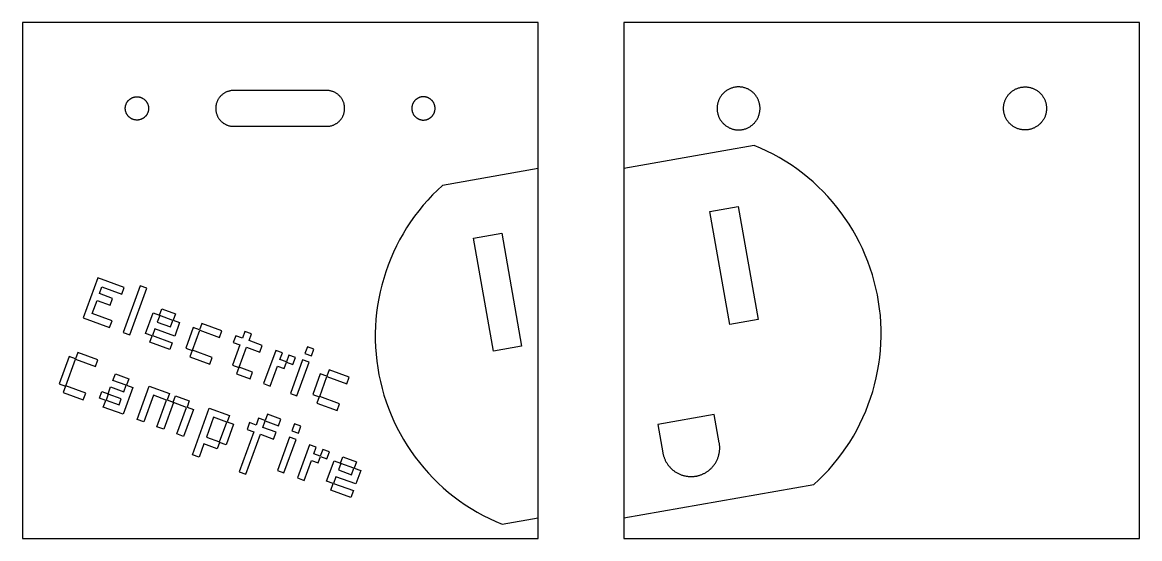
# Model space of a CAD drawing. Header units: inches. Extents: x 1233.8 to 1314.8, y -230 to -212.
# Drawn here: x 1275.76 to 1314.76, y -229.98 to -211.98 of the extents above; entities that cross this region are included whole.
import ezdxf

# ---------------------------------------------------------------- set-up
doc = ezdxf.new("R2010")
doc.units = ezdxf.units.IN
doc.header["$LTSCALE"] = 0.03937
doc.header["$MEASUREMENT"] = 0
for name, color, linetype, true_color in [('Make2D$visible$lines$3D$Graphics', 7, 'Continuous', 0x000000), ('Make2D$visible$lines$3D$Plug faces', 7, 'Continuous', 0x000000), ('Make2D$visible$lines$3D$Seats$Layer 07', 7, 'Continuous', 0xebb0ae), ('Make2D$visible$lines$3D$Seats$Layer 08', 7, 'Continuous', 0xcc435b)]:
    doc.layers.add(name, color=color, linetype=linetype, true_color=true_color)

msp = doc.modelspace()

# ---------------------------------------------------------------- linework, layer by layer
at = {"layer": 'Make2D$visible$lines$3D$Graphics', "color": 254, "true_color": 0xe6e6e6}
for points in [[(1301.3, -216.269), (1300.245, -216.456)], [(1303.384, -228.087), (1303.562, -227.922), (1303.734, -227.751), (1303.901, -227.573), (1304.061, -227.391), (1304.214, -227.203), (1304.361, -227.009), (1304.502, -226.811), (1304.635, -226.608), (1304.762, -226.401), (1304.881, -226.189), (1304.993, -225.973), (1305.097, -225.754), (1305.194, -225.531), (1305.283, -225.305), (1305.365, -225.076), (1305.438, -224.845), (1305.503, -224.611), (1305.561, -224.375), (1305.61, -224.137), (1305.651, -223.897), (1305.683, -223.656), (1305.708, -223.415), (1305.724, -223.172), (1305.731, -222.929), (1305.731, -222.687), (1305.722, -222.444), (1305.705, -222.201), (1305.679, -221.96), (1305.645, -221.719), (1305.603, -221.48), (1305.552, -221.242), (1305.494, -221.007), (1305.427, -220.773), (1305.353, -220.542), (1305.27, -220.313), (1305.18, -220.088), (1305.082, -219.865), (1304.976, -219.647), (1304.863, -219.432), (1304.743, -219.221), (1304.615, -219.014), (1304.481, -218.812), (1304.339, -218.614), (1304.191, -218.422), (1304.037, -218.234), (1303.876, -218.052), (1303.708, -217.876), (1303.535, -217.706), (1303.356, -217.541), (1303.172, -217.383), (1302.982, -217.231), (1302.787, -217.086), (1302.587, -216.948), (1302.383, -216.817), (1302.174, -216.693), (1301.961, -216.576), (1301.745, -216.466), (1301.524, -216.364), (1301.3, -216.269)], [(1300.245, -216.456), (1296.756, -217.071)], [(1293.756, -217.071), (1290.422, -217.659)], [(1290.422, -217.659), (1290.244, -217.824), (1290.072, -217.995), (1289.905, -218.172), (1289.745, -218.355), (1289.592, -218.543), (1289.444, -218.737), (1289.304, -218.935), (1289.17, -219.138), (1289.044, -219.345), (1288.925, -219.557), (1288.813, -219.773), (1288.708, -219.992), (1288.612, -220.215), (1288.523, -220.441), (1288.441, -220.67), (1288.368, -220.901), (1288.303, -221.135), (1288.245, -221.371), (1288.196, -221.609), (1288.155, -221.849), (1288.123, -222.089), (1288.098, -222.331), (1288.082, -222.574), (1288.074, -222.816), (1288.075, -223.059), (1288.084, -223.302), (1288.101, -223.544), (1288.127, -223.786), (1288.161, -224.027), (1288.203, -224.266), (1288.254, -224.503), (1288.312, -224.739), (1288.379, -224.973), (1288.453, -225.204), (1288.536, -225.433), (1288.626, -225.658), (1288.724, -225.88), (1288.83, -226.099), (1288.943, -226.314), (1289.063, -226.525), (1289.19, -226.732), (1289.325, -226.934), (1289.467, -227.132), (1289.615, -227.324), (1289.769, -227.512), (1289.93, -227.694), (1290.098, -227.87), (1290.271, -228.04), (1290.45, -228.205), (1290.634, -228.363), (1290.824, -228.514), (1291.019, -228.659), (1291.218, -228.798), (1291.423, -228.929), (1291.632, -229.053), (1291.845, -229.17), (1292.061, -229.28), (1292.282, -229.382), (1292.506, -229.476)], [(1299.755, -218.573), (1300.74, -218.399)], [(1300.74, -218.399), (1301.434, -222.338)], [(1300.45, -222.512), (1299.755, -218.573)], [(1291.503, -219.499), (1292.487, -219.325)], [(1292.197, -223.438), (1291.503, -219.499)], [(1292.487, -219.325), (1293.182, -223.265)], [(1278.385, -220.881), (1277.875, -222.28)], [(1279.309, -221.218), (1278.385, -220.881)], [(1278.449, -221.435), (1278.534, -221.202)], [(1278.908, -221.602), (1278.449, -221.435)], [(1278.534, -221.202), (1279.224, -221.453)], [(1279.224, -221.453), (1279.309, -221.218)], [(1279.87, -221.159), (1279.276, -222.789)], [(1279.502, -222.872), (1280.096, -221.241)], [(1280.096, -221.241), (1279.87, -221.159)], [(1278.195, -222.131), (1278.363, -221.67)], [(1278.363, -221.67), (1278.823, -221.837)], [(1278.823, -221.837), (1278.908, -221.602)], [(1277.875, -222.28), (1278.8, -222.617)], [(1278.885, -222.382), (1278.195, -222.131)], [(1280.058, -222.821), (1280.318, -222.106)], [(1280.318, -222.106), (1280.542, -222.188)], [(1280.549, -222.202), (1280.467, -222.427)], [(1280.542, -222.188), (1280.623, -221.964)], [(1281.006, -222.369), (1280.549, -222.202)], [(1280.623, -221.964), (1281.102, -222.138)], [(1281.102, -222.138), (1281.02, -222.362)], [(1278.8, -222.617), (1278.885, -222.382)], [(1280.381, -222.662), (1280.296, -222.895)], [(1281.073, -222.914), (1280.381, -222.662)], [(1280.467, -222.427), (1280.924, -222.593)], [(1280.924, -222.593), (1281.006, -222.369)], [(1281.02, -222.362), (1281.244, -222.443)], [(1281.244, -222.443), (1281.073, -222.914)], [(1281.718, -222.616), (1281.458, -223.33)], [(1281.942, -222.698), (1281.718, -222.616)], [(1282.024, -222.473), (1281.942, -222.698)], [(1282.724, -222.728), (1282.024, -222.473)], [(1301.434, -222.338), (1300.45, -222.512)], [(1279.276, -222.789), (1279.502, -222.872)], [(1280.282, -222.902), (1280.058, -222.821)], [(1280.2, -223.127), (1280.282, -222.902)], [(1280.296, -222.895), (1280.988, -223.147)], [(1281.697, -223.405), (1281.949, -222.712)], [(1281.949, -222.712), (1282.639, -222.963)], [(1282.639, -222.963), (1282.724, -222.728)], [(1283.205, -222.901), (1283.119, -223.135)], [(1283.435, -222.985), (1283.205, -222.901)], [(1283.52, -222.751), (1283.435, -222.985)], [(1283.753, -222.836), (1283.52, -222.751)], [(1283.668, -223.069), (1283.753, -222.836)], [(1284.129, -223.237), (1283.668, -223.069)], [(1280.902, -223.382), (1280.2, -223.127)], [(1280.988, -223.147), (1280.902, -223.382)], [(1281.458, -223.33), (1281.682, -223.412)], [(1281.682, -223.412), (1281.601, -223.636)], [(1282.387, -223.656), (1281.697, -223.405)], [(1283.35, -223.219), (1283.093, -223.925)], [(1283.119, -223.135), (1283.35, -223.219)], [(1283.329, -224), (1283.582, -223.304)], [(1283.582, -223.304), (1284.044, -223.472)], [(1284.044, -223.472), (1284.129, -223.237)], [(1284.599, -223.415), (1284.178, -224.573)], [(1284.832, -223.5), (1284.599, -223.415)], [(1285.706, -223.288), (1285.621, -223.523)], [(1285.932, -223.371), (1285.706, -223.288)], [(1285.847, -223.605), (1285.932, -223.371)], [(1293.182, -223.265), (1292.197, -223.438)], [(1277.385, -223.627), (1277.039, -224.578)], [(1277.278, -224.653), (1277.616, -223.723)], [(1277.609, -223.708), (1277.385, -223.627)], [(1277.691, -223.484), (1277.609, -223.708)], [(1277.616, -223.723), (1278.306, -223.974)], [(1278.392, -223.739), (1277.691, -223.484)], [(1278.306, -223.974), (1278.392, -223.739)], [(1281.601, -223.636), (1282.301, -223.891)], [(1282.301, -223.891), (1282.387, -223.656)], [(1284.748, -223.73), (1284.832, -223.5)], [(1284.973, -223.812), (1284.748, -223.73)], [(1284.898, -224.05), (1284.979, -223.826)], [(1285.057, -223.581), (1284.973, -223.812)], [(1284.979, -223.826), (1285.202, -223.907)], [(1285.289, -223.666), (1285.057, -223.581)], [(1285.54, -223.746), (1285.114, -224.914)], [(1285.202, -223.907), (1285.289, -223.666)], [(1285.341, -224.996), (1285.766, -223.828)], [(1285.766, -223.828), (1285.54, -223.746)], [(1285.621, -223.523), (1285.847, -223.605)], [(1278.919, -224.462), (1279.003, -224.23)], [(1279.003, -224.23), (1279.474, -224.401)], [(1283.093, -223.925), (1283.317, -224.007)], [(1283.317, -224.007), (1283.236, -224.231)], [(1283.236, -224.231), (1283.705, -224.402)], [(1283.791, -224.167), (1283.329, -224)], [(1283.705, -224.402), (1283.791, -224.167)], [(1284.41, -224.658), (1284.663, -223.965)], [(1284.663, -223.965), (1284.898, -224.05)], [(1286.156, -224.231), (1285.896, -224.946)], [(1286.38, -224.313), (1286.156, -224.231)], [(1286.462, -224.089), (1286.38, -224.313)], [(1287.162, -224.344), (1286.462, -224.089)], [(1277.039, -224.578), (1277.263, -224.659)], [(1279.379, -224.63), (1278.919, -224.462)], [(1279.297, -224.856), (1279.379, -224.63)], [(1279.474, -224.401), (1279.394, -224.623)], [(1279.394, -224.623), (1279.616, -224.704)], [(1284.178, -224.573), (1284.41, -224.658)], [(1286.134, -225.021), (1286.387, -224.327)], [(1286.387, -224.327), (1287.077, -224.578)], [(1287.077, -224.578), (1287.162, -224.344)], [(1277.263, -224.659), (1277.182, -224.884)], [(1277.182, -224.884), (1277.882, -225.139)], [(1277.968, -224.904), (1277.278, -224.653)], [(1277.882, -225.139), (1277.968, -224.904)], [(1278.443, -225.077), (1278.528, -224.845)], [(1278.528, -224.845), (1278.75, -224.926)], [(1278.757, -224.94), (1278.68, -225.152)], [(1278.75, -224.926), (1278.836, -224.689)], [(1279.207, -225.104), (1278.757, -224.94)], [(1278.836, -224.689), (1279.297, -224.856)], [(1279.616, -224.704), (1279.275, -225.641)], [(1279.759, -225.821), (1280.182, -224.659)], [(1280.331, -224.979), (1279.994, -225.906)], [(1280.182, -224.659), (1280.888, -224.916)], [(1280.792, -225.147), (1280.331, -224.979)], [(1280.888, -224.916), (1280.806, -225.14)], [(1281.02, -225.218), (1281.102, -224.994)], [(1281.102, -224.994), (1281.584, -225.169)], [(1285.114, -224.914), (1285.341, -224.996)], [(1285.896, -224.946), (1286.12, -225.027)], [(1286.12, -225.027), (1286.038, -225.251)], [(1286.824, -225.272), (1286.134, -225.021)], [(1278.665, -225.158), (1278.443, -225.077)], [(1278.581, -225.389), (1278.665, -225.158)], [(1279.275, -225.641), (1278.581, -225.389)], [(1278.68, -225.152), (1279.13, -225.316)], [(1279.13, -225.316), (1279.207, -225.104)], [(1280.455, -226.074), (1280.792, -225.147)], [(1281.027, -225.232), (1280.689, -226.159)], [(1280.806, -225.14), (1281.02, -225.218)], [(1281.488, -225.4), (1281.027, -225.232)], [(1281.151, -226.327), (1281.488, -225.4)], [(1281.584, -225.169), (1281.503, -225.393)], [(1281.503, -225.393), (1281.727, -225.475)], [(1286.038, -225.251), (1286.739, -225.506)], [(1286.739, -225.506), (1286.824, -225.272)], [(1281.727, -225.475), (1281.385, -226.413)], [(1281.691, -227.049), (1282.282, -225.423)], [(1282.432, -225.743), (1282.179, -226.439)], [(1282.282, -225.423), (1282.985, -225.679)], [(1282.889, -225.91), (1282.432, -225.743)], [(1282.985, -225.679), (1282.903, -225.903)], [(1284.004, -225.779), (1283.918, -226.016)], [(1284.229, -225.86), (1284.004, -225.779)], [(1284.31, -225.636), (1284.229, -225.86)], [(1284.78, -225.807), (1284.31, -225.636)], [(1284.694, -226.042), (1284.78, -225.807)], [(1297.939, -226.001), (1298.113, -226.986), (1298.117, -227.008), (1298.121, -227.03), (1298.127, -227.052), (1298.132, -227.074), (1298.139, -227.096), (1298.145, -227.118), (1298.153, -227.14), (1298.161, -227.162), (1298.169, -227.184), (1298.178, -227.206), (1298.188, -227.228), (1298.199, -227.25), (1298.209, -227.272), (1298.221, -227.293), (1298.233, -227.315), (1298.246, -227.336), (1298.259, -227.357), (1298.273, -227.378), (1298.287, -227.398), (1298.302, -227.419), (1298.318, -227.439), (1298.334, -227.458), (1298.351, -227.478), (1298.368, -227.496), (1298.386, -227.515), (1298.404, -227.533), (1298.423, -227.551), (1298.442, -227.568), (1298.462, -227.584), (1298.482, -227.601), (1298.503, -227.616), (1298.524, -227.631), (1298.545, -227.646), (1298.567, -227.66), (1298.589, -227.673), (1298.612, -227.686), (1298.634, -227.698), (1298.657, -227.71), (1298.681, -227.721), (1298.704, -227.731), (1298.728, -227.741), (1298.751, -227.75), (1298.775, -227.759), (1298.799, -227.767), (1298.824, -227.774), (1298.848, -227.78), (1298.872, -227.786), (1298.896, -227.792), (1298.921, -227.796), (1298.945, -227.8), (1298.969, -227.804), (1298.993, -227.807), (1299.018, -227.809), (1299.042, -227.811), (1299.065, -227.812), (1299.089, -227.812), (1299.113, -227.812), (1299.136, -227.811), (1299.159, -227.81), (1299.182, -227.809), (1299.205, -227.806), (1299.227, -227.804), (1299.249, -227.801), (1299.271, -227.797), (1299.293, -227.793), (1299.315, -227.788), (1299.337, -227.783), (1299.359, -227.777), (1299.381, -227.771), (1299.403, -227.764), (1299.425, -227.757), (1299.447, -227.749), (1299.47, -227.74), (1299.492, -227.731), (1299.514, -227.721), (1299.535, -227.711), (1299.557, -227.7), (1299.579, -227.689), (1299.6, -227.677), (1299.621, -227.664), (1299.643, -227.651), (1299.663, -227.637), (1299.684, -227.622), (1299.704, -227.607), (1299.724, -227.592), (1299.744, -227.575), (1299.763, -227.559), (1299.782, -227.541), (1299.8, -227.524), (1299.818, -227.505), (1299.836, -227.487), (1299.853, -227.467), (1299.87, -227.448), (1299.886, -227.427), (1299.902, -227.407), (1299.917, -227.386), (1299.931, -227.364), (1299.945, -227.343), (1299.959, -227.32), (1299.972, -227.298), (1299.984, -227.275), (1299.995, -227.252), (1300.006, -227.229), (1300.017, -227.206), (1300.027, -227.182), (1300.036, -227.158), (1300.044, -227.134), (1300.052, -227.11), (1300.059, -227.086), (1300.066, -227.062), (1300.072, -227.038), (1300.077, -227.013), (1300.082, -226.989), (1300.086, -226.965), (1300.089, -226.94), (1300.092, -226.916), (1300.094, -226.892), (1300.096, -226.868), (1300.097, -226.844), (1300.097, -226.821), (1300.097, -226.797), (1300.097, -226.774), (1300.096, -226.751), (1300.094, -226.728), (1300.092, -226.705), (1300.089, -226.683), (1300.086, -226.66), (1300.082, -226.639), (1299.909, -225.654)], [(1299.909, -225.654), (1297.939, -226.001)], [(1279.994, -225.906), (1279.759, -225.821)], [(1280.689, -226.159), (1280.455, -226.074)], [(1282.635, -226.605), (1282.889, -225.91)], [(1283.127, -225.985), (1282.866, -226.701)], [(1282.903, -225.903), (1283.127, -225.985)], [(1283.687, -225.932), (1283.602, -226.167)], [(1283.602, -226.167), (1283.833, -226.251)], [(1283.918, -226.016), (1283.687, -225.932)], [(1284.15, -226.101), (1284.233, -225.874)], [(1284.612, -226.269), (1284.15, -226.101)], [(1284.233, -225.874), (1284.694, -226.042)], [(1285.252, -225.979), (1285.167, -226.213)], [(1285.478, -226.061), (1285.252, -225.979)], [(1285.393, -226.296), (1285.478, -226.061)], [(1281.385, -226.413), (1281.151, -226.327)], [(1282.179, -226.439), (1282.635, -226.605)], [(1283.833, -226.251), (1283.325, -227.644)], [(1283.558, -227.729), (1284.065, -226.335)], [(1284.065, -226.335), (1284.526, -226.503)], [(1284.526, -226.503), (1284.612, -226.269)], [(1285.086, -226.436), (1284.66, -227.605)], [(1284.887, -227.687), (1285.312, -226.518)], [(1285.312, -226.518), (1285.086, -226.436)], [(1285.167, -226.213), (1285.393, -226.296)], [(1282.093, -226.674), (1281.925, -227.134)], [(1282.561, -226.844), (1282.093, -226.674)], [(1282.642, -226.62), (1282.561, -226.844)], [(1282.866, -226.701), (1282.642, -226.62)], [(1285.782, -226.701), (1285.361, -227.859)], [(1286.015, -226.786), (1285.782, -226.701)], [(1285.931, -227.016), (1286.015, -226.786)], [(1286.24, -226.868), (1286.156, -227.098)], [(1286.472, -226.952), (1286.24, -226.868)], [(1286.384, -227.193), (1286.472, -226.952)], [(1281.925, -227.134), (1281.691, -227.049)], [(1285.593, -227.944), (1285.845, -227.251)], [(1285.845, -227.251), (1286.081, -227.337)], [(1286.156, -227.098), (1285.931, -227.016)], [(1286.081, -227.337), (1286.162, -227.112)], [(1286.162, -227.112), (1286.384, -227.193)], [(1286.378, -227.977), (1286.639, -227.263)], [(1286.639, -227.263), (1286.863, -227.344)], [(1286.869, -227.359), (1286.788, -227.583)], [(1286.863, -227.344), (1286.944, -227.12)], [(1287.326, -227.525), (1286.869, -227.359)], [(1286.944, -227.12), (1287.422, -227.294)], [(1287.422, -227.294), (1287.341, -227.518)], [(1283.325, -227.644), (1283.558, -227.729)], [(1284.66, -227.605), (1284.887, -227.687)], [(1286.788, -227.583), (1287.245, -227.75)], [(1287.245, -227.75), (1287.326, -227.525)], [(1287.341, -227.518), (1287.565, -227.6)], [(1287.565, -227.6), (1287.394, -228.07)], [(1285.361, -227.859), (1285.593, -227.944)], [(1286.603, -228.059), (1286.378, -227.977)], [(1286.521, -228.283), (1286.603, -228.059)], [(1286.702, -227.818), (1286.617, -228.052)], [(1286.617, -228.052), (1287.309, -228.303)], [(1287.394, -228.07), (1286.702, -227.818)], [(1296.756, -229.256), (1303.384, -228.087)], [(1287.223, -228.538), (1286.521, -228.283)], [(1287.309, -228.303), (1287.223, -228.538)], [(1292.506, -229.476), (1293.756, -229.256)]]:
    msp.add_lwpolyline(points, dxfattribs=at)
at = {"layer": 'Make2D$visible$lines$3D$Plug faces', "color": 254, "true_color": 0xe6e6e6}
for points in [[(1300.006, -214.976), (1300.006, -215.002), (1300.007, -215.028), (1300.01, -215.054), (1300.013, -215.08), (1300.017, -215.106), (1300.022, -215.131), (1300.028, -215.157), (1300.034, -215.182), (1300.042, -215.207), (1300.05, -215.232), (1300.06, -215.256), (1300.07, -215.28), (1300.081, -215.303), (1300.092, -215.327), (1300.105, -215.349), (1300.118, -215.372), (1300.132, -215.394), (1300.147, -215.415), (1300.163, -215.436), (1300.179, -215.456), (1300.196, -215.476), (1300.214, -215.495), (1300.232, -215.514), (1300.251, -215.531), (1300.271, -215.549), (1300.291, -215.565), (1300.312, -215.581), (1300.333, -215.596), (1300.355, -215.61), (1300.377, -215.624), (1300.4, -215.636), (1300.423, -215.648), (1300.446, -215.66), (1300.47, -215.67), (1300.494, -215.679), (1300.519, -215.688), (1300.544, -215.696), (1300.569, -215.703), (1300.594, -215.709), (1300.62, -215.714), (1300.645, -215.718), (1300.671, -215.722), (1300.697, -215.724), (1300.723, -215.726), (1300.749, -215.726), (1300.775, -215.726), (1300.801, -215.725), (1300.827, -215.723), (1300.853, -215.72), (1300.879, -215.716), (1300.904, -215.711), (1300.93, -215.706), (1300.955, -215.699), (1300.98, -215.692), (1301.005, -215.684), (1301.029, -215.675), (1301.053, -215.665), (1301.077, -215.654), (1301.1, -215.643), (1301.123, -215.63), (1301.146, -215.617), (1301.168, -215.603), (1301.189, -215.588), (1301.21, -215.573), (1301.23, -215.557), (1301.25, -215.54), (1301.27, -215.523), (1301.288, -215.504), (1301.306, -215.486), (1301.324, -215.466), (1301.34, -215.446), (1301.356, -215.426), (1301.371, -215.404), (1301.386, -215.383), (1301.4, -215.361), (1301.413, -215.338), (1301.425, -215.315), (1301.436, -215.292), (1301.447, -215.268), (1301.456, -215.244), (1301.465, -215.219), (1301.473, -215.194), (1301.48, -215.169), (1301.487, -215.144), (1301.492, -215.119), (1301.496, -215.093), (1301.5, -215.067), (1301.503, -215.041), (1301.505, -215.015), (1301.505, -214.989), (1301.505, -214.963), (1301.505, -214.937), (1301.503, -214.911), (1301.5, -214.885), (1301.496, -214.86), (1301.492, -214.834), (1301.487, -214.809), (1301.48, -214.783), (1301.473, -214.758), (1301.465, -214.733), (1301.456, -214.709), (1301.447, -214.685), (1301.436, -214.661), (1301.425, -214.638), (1301.413, -214.615), (1301.4, -214.592), (1301.386, -214.57), (1301.371, -214.548), (1301.356, -214.527), (1301.34, -214.507), (1301.324, -214.487), (1301.306, -214.467), (1301.288, -214.448), (1301.27, -214.43), (1301.25, -214.413), (1301.23, -214.396), (1301.21, -214.38), (1301.189, -214.364), (1301.168, -214.35), (1301.146, -214.336), (1301.123, -214.323), (1301.1, -214.31), (1301.077, -214.299), (1301.053, -214.288), (1301.029, -214.278), (1301.005, -214.269), (1300.98, -214.261), (1300.955, -214.253), (1300.93, -214.247), (1300.904, -214.241), (1300.879, -214.237), (1300.853, -214.233), (1300.827, -214.23), (1300.801, -214.228), (1300.775, -214.227), (1300.749, -214.226), (1300.723, -214.227), (1300.697, -214.229), (1300.671, -214.231), (1300.645, -214.235), (1300.62, -214.239), (1300.594, -214.244), (1300.569, -214.25), (1300.544, -214.257), (1300.519, -214.265), (1300.494, -214.273), (1300.47, -214.283), (1300.446, -214.293), (1300.423, -214.304), (1300.4, -214.316), (1300.377, -214.329), (1300.355, -214.343), (1300.333, -214.357), (1300.312, -214.372), (1300.291, -214.388), (1300.271, -214.404), (1300.251, -214.421), (1300.232, -214.439), (1300.214, -214.458), (1300.196, -214.477), (1300.179, -214.496), (1300.163, -214.517), (1300.147, -214.538), (1300.132, -214.559), (1300.118, -214.581), (1300.105, -214.603), (1300.092, -214.626), (1300.081, -214.649), (1300.07, -214.673), (1300.06, -214.697), (1300.05, -214.721), (1300.042, -214.746), (1300.034, -214.771), (1300.028, -214.796), (1300.022, -214.821), (1300.017, -214.847), (1300.013, -214.873), (1300.01, -214.898), (1300.007, -214.924), (1300.006, -214.95), (1300.006, -214.976)], [(1311.506, -214.976), (1311.505, -215.002), (1311.504, -215.028), (1311.502, -215.054), (1311.498, -215.08), (1311.494, -215.106), (1311.489, -215.131), (1311.484, -215.157), (1311.477, -215.182), (1311.469, -215.207), (1311.461, -215.232), (1311.452, -215.256), (1311.441, -215.28), (1311.431, -215.303), (1311.419, -215.327), (1311.406, -215.349), (1311.393, -215.372), (1311.379, -215.394), (1311.364, -215.415), (1311.348, -215.436), (1311.332, -215.456), (1311.315, -215.476), (1311.297, -215.495), (1311.279, -215.514), (1311.26, -215.531), (1311.24, -215.549), (1311.22, -215.565), (1311.2, -215.581), (1311.178, -215.596), (1311.157, -215.61), (1311.134, -215.624), (1311.112, -215.636), (1311.089, -215.648), (1311.065, -215.66), (1311.041, -215.67), (1311.017, -215.679), (1310.992, -215.688), (1310.967, -215.696), (1310.942, -215.703), (1310.917, -215.709), (1310.892, -215.714), (1310.866, -215.718), (1310.84, -215.722), (1310.814, -215.724), (1310.788, -215.726), (1310.762, -215.726), (1310.736, -215.726), (1310.71, -215.725), (1310.684, -215.723), (1310.658, -215.72), (1310.632, -215.716), (1310.607, -215.711), (1310.581, -215.706), (1310.556, -215.699), (1310.531, -215.692), (1310.507, -215.684), (1310.482, -215.675), (1310.458, -215.665), (1310.434, -215.654), (1310.411, -215.643), (1310.388, -215.63), (1310.366, -215.617), (1310.344, -215.603), (1310.322, -215.588), (1310.301, -215.573), (1310.281, -215.557), (1310.261, -215.54), (1310.242, -215.523), (1310.223, -215.504), (1310.205, -215.486), (1310.188, -215.466), (1310.171, -215.446), (1310.155, -215.426), (1310.14, -215.404), (1310.125, -215.383), (1310.112, -215.361), (1310.099, -215.338), (1310.086, -215.315), (1310.075, -215.292), (1310.065, -215.268), (1310.055, -215.244), (1310.046, -215.219), (1310.038, -215.194), (1310.031, -215.169), (1310.025, -215.144), (1310.019, -215.119), (1310.015, -215.093), (1310.011, -215.067), (1310.008, -215.041), (1310.007, -215.015), (1310.006, -214.989), (1310.006, -214.963), (1310.007, -214.937), (1310.008, -214.911), (1310.011, -214.885), (1310.015, -214.86), (1310.019, -214.834), (1310.025, -214.809), (1310.031, -214.783), (1310.038, -214.758), (1310.046, -214.733), (1310.055, -214.709), (1310.065, -214.685), (1310.075, -214.661), (1310.086, -214.638), (1310.099, -214.615), (1310.112, -214.592), (1310.125, -214.57), (1310.14, -214.548), (1310.155, -214.527), (1310.171, -214.507), (1310.188, -214.487), (1310.205, -214.467), (1310.223, -214.448), (1310.242, -214.43), (1310.261, -214.413), (1310.281, -214.396), (1310.301, -214.38), (1310.322, -214.364), (1310.344, -214.35), (1310.366, -214.336), (1310.388, -214.323), (1310.411, -214.31), (1310.434, -214.299), (1310.458, -214.288), (1310.482, -214.278), (1310.507, -214.269), (1310.531, -214.261), (1310.556, -214.253), (1310.581, -214.247), (1310.607, -214.241), (1310.632, -214.237), (1310.658, -214.233), (1310.684, -214.23), (1310.71, -214.228), (1310.736, -214.227), (1310.762, -214.226), (1310.788, -214.227), (1310.814, -214.229), (1310.84, -214.231), (1310.866, -214.235), (1310.892, -214.239), (1310.917, -214.244), (1310.942, -214.25), (1310.967, -214.257), (1310.992, -214.265), (1311.017, -214.273), (1311.041, -214.283), (1311.065, -214.293), (1311.089, -214.304), (1311.112, -214.316), (1311.134, -214.329), (1311.157, -214.343), (1311.178, -214.357), (1311.2, -214.372), (1311.22, -214.388), (1311.24, -214.404), (1311.26, -214.421), (1311.279, -214.439), (1311.297, -214.458), (1311.315, -214.477), (1311.332, -214.496), (1311.348, -214.517), (1311.364, -214.538), (1311.379, -214.559), (1311.393, -214.581), (1311.406, -214.603), (1311.419, -214.626), (1311.431, -214.649), (1311.441, -214.673), (1311.452, -214.697), (1311.461, -214.721), (1311.469, -214.746), (1311.477, -214.771), (1311.484, -214.796), (1311.489, -214.821), (1311.494, -214.847), (1311.498, -214.873), (1311.502, -214.898), (1311.504, -214.924), (1311.505, -214.95), (1311.506, -214.976)], [(1279.349, -214.976), (1279.35, -214.962), (1279.35, -214.948), (1279.352, -214.934), (1279.353, -214.92), (1279.355, -214.906), (1279.358, -214.892), (1279.361, -214.879), (1279.365, -214.865), (1279.369, -214.851), (1279.374, -214.838), (1279.379, -214.825), (1279.384, -214.812), (1279.39, -214.799), (1279.396, -214.787), (1279.403, -214.774), (1279.41, -214.762), (1279.418, -214.75), (1279.426, -214.739), (1279.435, -214.727), (1279.443, -214.716), (1279.453, -214.706), (1279.462, -214.695), (1279.472, -214.685), (1279.482, -214.676), (1279.493, -214.666), (1279.504, -214.657), (1279.515, -214.649), (1279.527, -214.641), (1279.538, -214.633), (1279.55, -214.626), (1279.563, -214.619), (1279.575, -214.612), (1279.588, -214.606), (1279.601, -214.601), (1279.614, -214.596), (1279.627, -214.591), (1279.641, -214.587), (1279.654, -214.583), (1279.668, -214.58), (1279.682, -214.577), (1279.696, -214.575), (1279.71, -214.573), (1279.724, -214.571), (1279.738, -214.57), (1279.752, -214.57), (1279.766, -214.57), (1279.78, -214.571), (1279.794, -214.572), (1279.808, -214.574), (1279.822, -214.576), (1279.836, -214.578), (1279.85, -214.581), (1279.864, -214.585), (1279.877, -214.589), (1279.89, -214.593), (1279.904, -214.598), (1279.917, -214.603), (1279.93, -214.609), (1279.942, -214.616), (1279.955, -214.622), (1279.967, -214.629), (1279.979, -214.637), (1279.99, -214.645), (1280.002, -214.653), (1280.013, -214.662), (1280.024, -214.671), (1280.034, -214.681), (1280.044, -214.69), (1280.054, -214.701), (1280.063, -214.711), (1280.072, -214.722), (1280.081, -214.733), (1280.089, -214.744), (1280.097, -214.756), (1280.104, -214.768), (1280.111, -214.78), (1280.118, -214.793), (1280.124, -214.806), (1280.13, -214.818), (1280.135, -214.832), (1280.14, -214.845), (1280.144, -214.858), (1280.148, -214.872), (1280.152, -214.885), (1280.154, -214.899), (1280.157, -214.913), (1280.159, -214.927), (1280.16, -214.941), (1280.161, -214.955), (1280.162, -214.969), (1280.162, -214.983), (1280.161, -214.998), (1280.16, -215.012), (1280.159, -215.026), (1280.157, -215.04), (1280.154, -215.053), (1280.152, -215.067), (1280.148, -215.081), (1280.144, -215.095), (1280.14, -215.108), (1280.135, -215.121), (1280.13, -215.134), (1280.124, -215.147), (1280.118, -215.16), (1280.111, -215.172), (1280.104, -215.185), (1280.097, -215.197), (1280.089, -215.208), (1280.081, -215.22), (1280.072, -215.231), (1280.063, -215.242), (1280.054, -215.252), (1280.044, -215.262), (1280.034, -215.272), (1280.024, -215.282), (1280.013, -215.291), (1280.002, -215.3), (1279.99, -215.308), (1279.979, -215.316), (1279.967, -215.323), (1279.955, -215.331), (1279.942, -215.337), (1279.93, -215.343), (1279.917, -215.349), (1279.904, -215.355), (1279.89, -215.36), (1279.877, -215.364), (1279.864, -215.368), (1279.85, -215.372), (1279.836, -215.375), (1279.822, -215.377), (1279.808, -215.379), (1279.794, -215.381), (1279.78, -215.382), (1279.766, -215.382), (1279.752, -215.383), (1279.738, -215.382), (1279.724, -215.381), (1279.71, -215.38), (1279.696, -215.378), (1279.682, -215.376), (1279.668, -215.373), (1279.654, -215.37), (1279.641, -215.366), (1279.627, -215.362), (1279.614, -215.357), (1279.601, -215.352), (1279.588, -215.346), (1279.575, -215.34), (1279.563, -215.334), (1279.55, -215.327), (1279.538, -215.32), (1279.527, -215.312), (1279.515, -215.304), (1279.504, -215.295), (1279.493, -215.286), (1279.482, -215.277), (1279.472, -215.267), (1279.462, -215.257), (1279.453, -215.247), (1279.443, -215.236), (1279.435, -215.225), (1279.426, -215.214), (1279.418, -215.202), (1279.41, -215.191), (1279.403, -215.178), (1279.396, -215.166), (1279.39, -215.154), (1279.384, -215.141), (1279.379, -215.128), (1279.374, -215.115), (1279.369, -215.101), (1279.365, -215.088), (1279.361, -215.074), (1279.358, -215.06), (1279.355, -215.047), (1279.353, -215.033), (1279.352, -215.019), (1279.35, -215.005), (1279.35, -214.99), (1279.349, -214.976)], [(1290.162, -214.976), (1290.162, -214.962), (1290.161, -214.948), (1290.16, -214.934), (1290.158, -214.92), (1290.156, -214.906), (1290.153, -214.892), (1290.15, -214.879), (1290.146, -214.865), (1290.142, -214.851), (1290.138, -214.838), (1290.133, -214.825), (1290.127, -214.812), (1290.121, -214.799), (1290.115, -214.787), (1290.108, -214.774), (1290.101, -214.762), (1290.093, -214.75), (1290.085, -214.739), (1290.077, -214.727), (1290.068, -214.716), (1290.059, -214.706), (1290.049, -214.695), (1290.039, -214.685), (1290.029, -214.676), (1290.018, -214.666), (1290.007, -214.657), (1289.996, -214.649), (1289.985, -214.641), (1289.973, -214.633), (1289.961, -214.626), (1289.948, -214.619), (1289.936, -214.612), (1289.923, -214.606), (1289.91, -214.601), (1289.897, -214.596), (1289.884, -214.591), (1289.87, -214.587), (1289.857, -214.583), (1289.843, -214.58), (1289.829, -214.577), (1289.815, -214.575), (1289.801, -214.573), (1289.787, -214.571), (1289.773, -214.57), (1289.759, -214.57), (1289.745, -214.57), (1289.731, -214.571), (1289.717, -214.572), (1289.703, -214.574), (1289.689, -214.576), (1289.675, -214.578), (1289.661, -214.581), (1289.648, -214.585), (1289.634, -214.589), (1289.621, -214.593), (1289.607, -214.598), (1289.594, -214.603), (1289.582, -214.609), (1289.569, -214.616), (1289.557, -214.622), (1289.544, -214.629), (1289.532, -214.637), (1289.521, -214.645), (1289.509, -214.653), (1289.498, -214.662), (1289.488, -214.671), (1289.477, -214.681), (1289.467, -214.69), (1289.457, -214.701), (1289.448, -214.711), (1289.439, -214.722), (1289.43, -214.733), (1289.422, -214.744), (1289.414, -214.756), (1289.407, -214.768), (1289.4, -214.78), (1289.393, -214.793), (1289.387, -214.806), (1289.381, -214.818), (1289.376, -214.832), (1289.371, -214.845), (1289.367, -214.858), (1289.363, -214.872), (1289.36, -214.885), (1289.357, -214.899), (1289.354, -214.913), (1289.352, -214.927), (1289.351, -214.941), (1289.35, -214.955), (1289.349, -214.969), (1289.349, -214.983), (1289.35, -214.998), (1289.351, -215.012), (1289.352, -215.026), (1289.354, -215.04), (1289.357, -215.053), (1289.36, -215.067), (1289.363, -215.081), (1289.367, -215.095), (1289.371, -215.108), (1289.376, -215.121), (1289.381, -215.134), (1289.387, -215.147), (1289.393, -215.16), (1289.4, -215.172), (1289.407, -215.185), (1289.414, -215.197), (1289.422, -215.208), (1289.43, -215.22), (1289.439, -215.231), (1289.448, -215.242), (1289.457, -215.252), (1289.467, -215.262), (1289.477, -215.272), (1289.488, -215.282), (1289.498, -215.291), (1289.509, -215.3), (1289.521, -215.308), (1289.532, -215.316), (1289.544, -215.323), (1289.557, -215.331), (1289.569, -215.337), (1289.582, -215.343), (1289.594, -215.349), (1289.607, -215.355), (1289.621, -215.36), (1289.634, -215.364), (1289.648, -215.368), (1289.661, -215.372), (1289.675, -215.375), (1289.689, -215.377), (1289.703, -215.379), (1289.717, -215.381), (1289.731, -215.382), (1289.745, -215.382), (1289.759, -215.383), (1289.773, -215.382), (1289.787, -215.381), (1289.801, -215.38), (1289.815, -215.378), (1289.829, -215.376), (1289.843, -215.373), (1289.857, -215.37), (1289.87, -215.366), (1289.884, -215.362), (1289.897, -215.357), (1289.91, -215.352), (1289.923, -215.346), (1289.936, -215.34), (1289.948, -215.334), (1289.961, -215.327), (1289.973, -215.32), (1289.985, -215.312), (1289.996, -215.304), (1290.007, -215.295), (1290.018, -215.286), (1290.029, -215.277), (1290.039, -215.267), (1290.049, -215.257), (1290.059, -215.247), (1290.068, -215.236), (1290.077, -215.225), (1290.085, -215.214), (1290.093, -215.202), (1290.101, -215.191), (1290.108, -215.178), (1290.115, -215.166), (1290.121, -215.154), (1290.127, -215.141), (1290.133, -215.128), (1290.138, -215.115), (1290.142, -215.101), (1290.146, -215.088), (1290.15, -215.074), (1290.153, -215.06), (1290.156, -215.047), (1290.158, -215.033), (1290.16, -215.019), (1290.161, -215.005), (1290.162, -214.99), (1290.162, -214.976)]]:
    msp.add_lwpolyline(points, dxfattribs=at)
at = {"layer": 'Make2D$visible$lines$3D$Seats$Layer 07'}
for points in [[(1314.756, -211.976), (1296.756, -211.976)], [(1296.756, -211.976), (1296.756, -229.976)], [(1314.756, -216.571), (1314.756, -211.976)], [(1314.756, -228.756), (1314.756, -216.571)], [(1314.756, -229.976), (1314.756, -228.756)], [(1296.756, -229.976), (1314.756, -229.976)]]:
    msp.add_lwpolyline(points, dxfattribs=at)
at = {"layer": 'Make2D$visible$lines$3D$Seats$Layer 08'}
for points in [[(1293.756, -211.976), (1275.756, -211.976)], [(1275.756, -211.976), (1275.756, -229.976)], [(1293.756, -229.976), (1293.756, -211.976)], [(1283.131, -214.351), (1283.109, -214.352), (1283.087, -214.353), (1283.066, -214.355), (1283.045, -214.357), (1283.023, -214.361), (1283.002, -214.365), (1282.981, -214.37), (1282.96, -214.375), (1282.94, -214.381), (1282.919, -214.388), (1282.899, -214.396), (1282.879, -214.404), (1282.859, -214.413), (1282.84, -214.423), (1282.821, -214.433), (1282.803, -214.444), (1282.784, -214.456), (1282.767, -214.468), (1282.749, -214.481), (1282.733, -214.495), (1282.716, -214.509), (1282.7, -214.523), (1282.685, -214.538), (1282.67, -214.554), (1282.656, -214.57), (1282.642, -214.587), (1282.629, -214.604), (1282.616, -214.621), (1282.604, -214.639), (1282.593, -214.658), (1282.582, -214.676), (1282.572, -214.696), (1282.563, -214.715), (1282.554, -214.735), (1282.546, -214.755), (1282.539, -214.775), (1282.532, -214.796), (1282.526, -214.816), (1282.521, -214.837), (1282.517, -214.858), (1282.513, -214.88), (1282.51, -214.901), (1282.508, -214.922), (1282.506, -214.944), (1282.506, -214.966), (1282.506, -214.987), (1282.506, -215.009), (1282.508, -215.03), (1282.51, -215.052), (1282.513, -215.073), (1282.517, -215.094), (1282.521, -215.115), (1282.526, -215.136), (1282.532, -215.157), (1282.539, -215.178), (1282.546, -215.198), (1282.554, -215.218), (1282.563, -215.238), (1282.572, -215.257), (1282.582, -215.276), (1282.593, -215.295), (1282.604, -215.313), (1282.616, -215.331), (1282.629, -215.349), (1282.642, -215.366), (1282.656, -215.383), (1282.67, -215.399), (1282.685, -215.414), (1282.7, -215.43), (1282.716, -215.444), (1282.733, -215.458), (1282.749, -215.472), (1282.767, -215.485), (1282.784, -215.497), (1282.803, -215.508), (1282.821, -215.519), (1282.84, -215.53), (1282.859, -215.539), (1282.879, -215.548), (1282.899, -215.557), (1282.919, -215.564), (1282.94, -215.571), (1282.96, -215.578), (1282.981, -215.583), (1283.002, -215.588), (1283.023, -215.592), (1283.045, -215.595), (1283.066, -215.598), (1283.087, -215.6), (1283.109, -215.601), (1283.131, -215.601)], [(1286.381, -214.351), (1283.131, -214.351)], [(1286.381, -215.601), (1286.402, -215.601), (1286.424, -215.6), (1286.445, -215.598), (1286.467, -215.595), (1286.488, -215.592), (1286.509, -215.588), (1286.53, -215.583), (1286.551, -215.578), (1286.572, -215.571), (1286.592, -215.564), (1286.612, -215.557), (1286.632, -215.548), (1286.652, -215.539), (1286.671, -215.53), (1286.69, -215.519), (1286.709, -215.508), (1286.727, -215.497), (1286.744, -215.485), (1286.762, -215.472), (1286.779, -215.458), (1286.795, -215.444), (1286.811, -215.43), (1286.826, -215.414), (1286.841, -215.399), (1286.855, -215.383), (1286.869, -215.366), (1286.882, -215.349), (1286.895, -215.331), (1286.907, -215.313), (1286.918, -215.295), (1286.929, -215.276), (1286.939, -215.257), (1286.948, -215.238), (1286.957, -215.218), (1286.965, -215.198), (1286.972, -215.178), (1286.979, -215.157), (1286.985, -215.136), (1286.99, -215.115), (1286.994, -215.094), (1286.998, -215.073), (1287.001, -215.052), (1287.003, -215.03), (1287.005, -215.009), (1287.006, -214.987), (1287.006, -214.966), (1287.005, -214.944), (1287.003, -214.922), (1287.001, -214.901), (1286.998, -214.88), (1286.994, -214.858), (1286.99, -214.837), (1286.985, -214.816), (1286.979, -214.796), (1286.972, -214.775), (1286.965, -214.755), (1286.957, -214.735), (1286.948, -214.715), (1286.939, -214.696), (1286.929, -214.676), (1286.918, -214.658), (1286.907, -214.639), (1286.895, -214.621), (1286.882, -214.604), (1286.869, -214.587), (1286.855, -214.57), (1286.841, -214.554), (1286.826, -214.538), (1286.811, -214.523), (1286.795, -214.509), (1286.779, -214.495), (1286.762, -214.481), (1286.744, -214.468), (1286.727, -214.456), (1286.709, -214.444), (1286.69, -214.433), (1286.671, -214.423), (1286.652, -214.413), (1286.632, -214.404), (1286.612, -214.396), (1286.592, -214.388), (1286.572, -214.381), (1286.551, -214.375), (1286.53, -214.37), (1286.509, -214.365), (1286.488, -214.361), (1286.467, -214.357), (1286.445, -214.355), (1286.424, -214.353), (1286.402, -214.352), (1286.381, -214.351)], [(1283.131, -215.601), (1286.381, -215.601)], [(1275.756, -229.976), (1293.756, -229.976)]]:
    msp.add_lwpolyline(points, dxfattribs=at)

doc.saveas('drawing.dxf')
